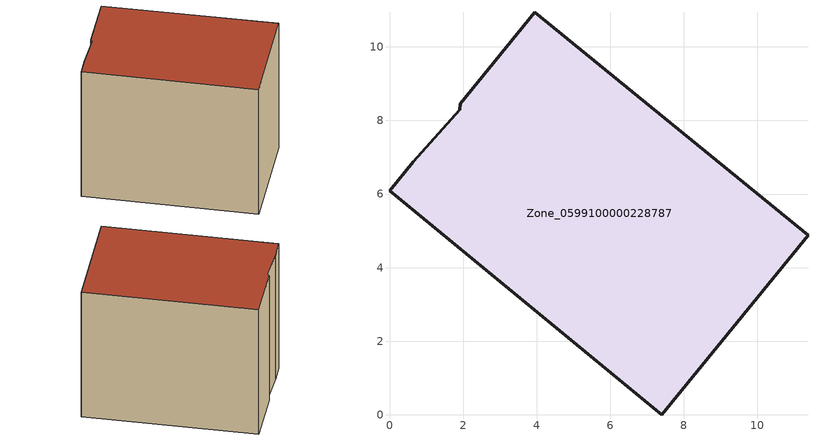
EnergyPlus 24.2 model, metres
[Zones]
Zone_0599100000228787
 floor ground (C_G): 0,6.09 0.64,6.88 1.91,8.29 1.92,8.45 3.95,10.94 11.37,4.89 7.4,0 z0
 wall outside (C_F): 3.95,10.94 1.92,8.45 1.91,8.29 0.64,6.88 0,6.09 7.4,0 11.37,4.89 3.95,10.94 z0:8.03
 roof outside (C_R): 0.64,6.88 0,6.09 7.4,0 11.37,4.89 3.95,10.94 1.92,8.45 1.91,8.29 z8.03
[BUILDING]
Pand.0599100000228787: North Axis=0; Terrain=City; Loads Convergence Tolerance Value=0.04; Temperature Convergence Tolerance Value=0.4; Solar Distribution=FullExterior; Maximum Number of Warmup Days=25; Minimum Number of Warmup Days=1
[Site:Location]
Rotterdam.The.Hague.AP_ZH_NLD Design_Conditions: Latitude=51.96; Longitude=4.45; Time Zone=1; Elevation=-4.5
[SITE:GROUNDTEMPERATURE:BUILDINGSURFACE]
18, 18, 18, 18, 18, 18, 18, 18, 18, 18, 18, 18
[MATERIAL] Thermal Absorptance=0.9; Solar Absorptance=0.7; Visible Absorptance=0.7
Name | Roughness | Thickness | Conductivity | Density | Specific Heat
G.TI.1946-1964 | MediumSmooth | 0.15 | 1 | 540 | 1210
F.TI.1946-1964 | Rough | 0.3 | 0.857143 | 1920 | 840
R.TI.1946-1964 | MediumRough | 0.2 | 0.277778 | 1500 | 1000
[CONSTRUCTION]
C_G: G.TI.1946-1964
C_F: F.TI.1946-1964
C_R: R.TI.1946-1964
[ZONE]
Zone_0599100000228787: Type=1; Multiplier=1; Ceiling Height=Autocalculate; Volume=Autocalculate; Floor Area=autocalculate; Part of Total Floor Area=Yes
[ZONEINFILTRATION:DESIGNFLOWRATE]
Infil_Zone_0599100000228787: Zone or ZoneList or Space or SpaceList=Zone_0599100000228787; Schedule=AlwaysOn; Design Flow Rate Calculation Method=Flow/Area; Flow Rate per Floor Area=0.003; Constant Term Coefficient=1; Temperature Term Coefficient=0; Velocity Term Coefficient=0; Velocity Squared Term Coefficient=0
[HVACTEMPLATE:ZONE:IDEALLOADSAIRSYSTEM]
Zone_0599100000228787: Maximum Heating Supply Air Temperature=50; Minimum Cooling Supply Air Temperature=13; Maximum Heating Supply Air Humidity Ratio=0.0156; Minimum Cooling Supply Air Humidity Ratio=0.0077; Heating Limit=NoLimit; Cooling Limit=NoLimit; Dehumidification Control Type=ConstantSensibleHeatRatio; Cooling Sensible Heat Ratio=0.7; Dehumidification Setpoint=60; Humidification Control Type=None; Humidification Setpoint=30; Outdoor Air Method=None; Outdoor Air Flow Rate per Person=0.00944; Outdoor Air Flow Rate per Zone Floor Area=0; Outdoor Air Flow Rate per Zone=0; Demand Controlled Ventilation Type=None; Outdoor Air Economizer Type=NoEconomizer; Heat Recovery Type=None; Sensible Heat Recovery Effectiveness=0.7; Latent Heat Recovery Effectiveness=0.65
[ZONECONTROL:THERMOSTAT]
ThermostatControl_Zone_0599100000228787: Zone or ZoneList=Zone_0599100000228787; Control Type Schedule=DualSetpointControlType; Control 1=Thermostat_Zone_0599100000228787; Temperature Difference Between Cutout And Setpoint=0
[THERMOSTATSETPOINT:DUALSETPOINT]
Thermostat_Zone_0599100000228787: Heating Setpoint Temperature Schedule=HeatingSetpoint_Zone_0599100000228787; Cooling Setpoint Temperature Schedule=CoolingSetpoint_Zone_0599100000228787
[SCHEDULE:COMPACT]
HeatingSetpoint_Zone_0599100000228787: Through: 12/31, For: AllDays, Until: 24:00, 21
CoolingSetpoint_Zone_0599100000228787: Through: 12/31, For: AllDays, Until: 24:00, 24
DualSetpointControlType: Through: 12/31, For: AllDays, Until: 24:00, 4
AlwaysOn: Through: 12/31, For: AllDays, Until: 24:00, 1
